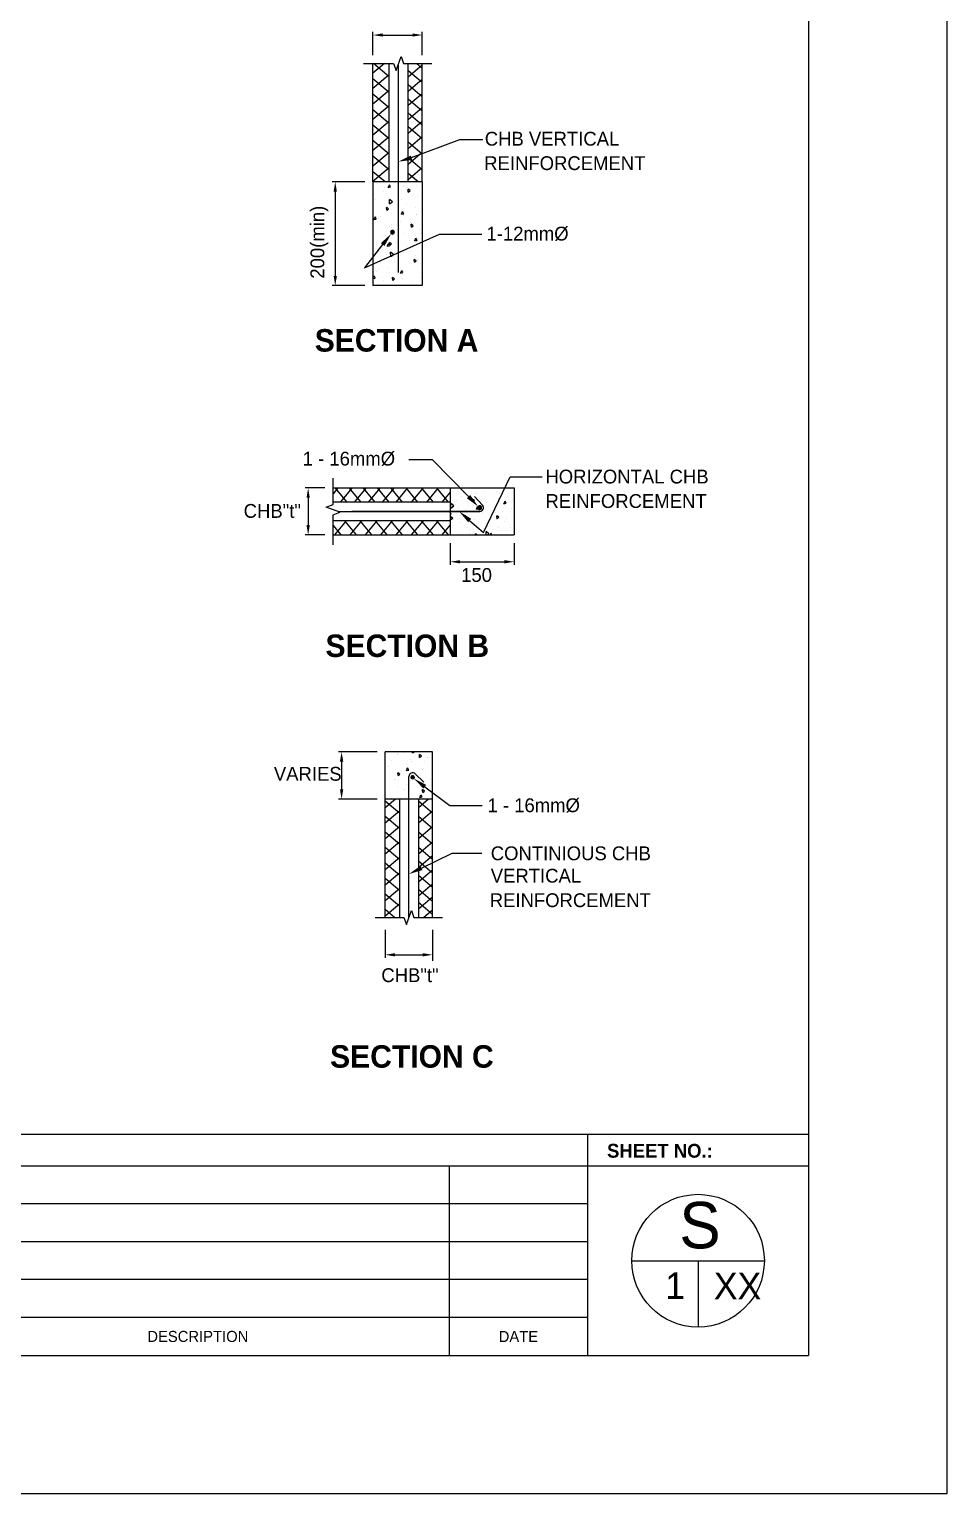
# Paper-space layout 'S1' of a CAD drawing. Header units: millimetres. Extents: x -179 to 583, y -1690 to -1182.
# Drawn here: x 417.4 to 583.4, y -1690.4 to -1425.6 of the extents above; entities that cross this region are included whole.
import ezdxf

# ---------------------------------------------------------------- set-up
doc = ezdxf.new("R2010")
doc.units = ezdxf.units.MM
for name, color, linetype in [('G-ANNO-DIM', 106, 'Continuous'), ('TB-BORDER THIN', 82, 'Continuous'), ('TB-BORDER THK', 152, 'Continuous'), ('TB-TEXT', 240, 'Continuous')]:
    doc.layers.add(name, color=color, linetype=linetype)
doc.layers.add('G-PAPER', color=176, linetype='Continuous', plot=False)
doc.styles.add('Century', font='GOTHIC.TTF')
doc.styles.add('Century Bold', font='GOTHICB.TTF')

# ---------------------------------------------------------------- blocks, each defined once
blk = doc.blocks.new('Tblock_20X30_Structl')
at = {"layer": 'G-PAPER', "ltscale": 100}
blk.add_lwpolyline([(0, 508), (762, 508), (762, 0), (0, 0)], close=True, dxfattribs=at)
at = {"layer": 'TB-BORDER THIN'}
for p, q in [((566, 59.29), (697, 59.29)), ((672, 59.29), (672, 25)), ((697, 59.29), (737, 59.29)), ((697, 52.43), (566, 52.43)), ((697, 45.57), (566, 45.57)), ((705, 42.14), (729, 42.14)), ((717, 42.14), (717, 30.14)), ((697, 38.71), (566, 38.71)), ((697, 31.86), (566, 31.86))]:
    blk.add_line(p, q, dxfattribs=at)
at = {"layer": 'TB-BORDER THIN', "color": 6}
blk.add_circle((717, 42.14), 12, dxfattribs=at)
at = {"layer": 'TB-BORDER THK'}
for p, q in [((737, 483), (737, 25)), ((45, 65), (737, 65)), ((697, 65), (697, 25)), ((45, 25), (737, 25))]:
    blk.add_line(p, q, dxfattribs=at)
at = {"layer": 'TB-TEXT'}
for s, insert, char_height, width, attachment_point, style in [('SHEET NO.:', (700.54, 62), 2.5, 33.4675, 4, 'Century Bold'), ('DESCRIPTION', (626.5, 28.43), 2, 91, 5, 'Century'), ('DATE', (684.5, 28.43), 2, 25, 5, 'Century')]:
    blk.add_mtext(s, dxfattribs=dict(at, insert=insert, char_height=char_height, width=width, attachment_point=attachment_point, style=style))
at = {"layer": 'TB-TEXT', "ltscale": 0.2, "attachment_point": 1, "style": 'Century'}
for s, insert, char_height in [('S', (713.61, 52.77), 8.4), ('XX', (719.87, 39.97), 4.8)]:
    blk.add_mtext_dynamic_manual_height_columns(s, width=3.3853, gutter_width=5, heights=[0], dxfattribs=dict(at, insert=insert, char_height=char_height))

psp = doc.layouts.new('S1')

# ---------------------------------------------------------------- hatches: boundary and pattern name
at = {"layer": 'G-ANNO-DIM', "ltscale": 0.2}
for points in [[(483.13, -1462.65, 1), (483.13, -1461.97, 1)], [(498.92, -1512.47, 1), (498.92, -1511.79, 1)], [(487.13, -1560.8, 1), (486.44, -1560.8, 1)]]:
    psp.add_hatch(color=5, dxfattribs=at).paths.add_polyline_path(points)

# ---------------------------------------------------------------- linework, layer by layer
at = {"color": 8, "linetype": 'Continuous'}
for points in [[(477.88, -1431.8), (483.34, -1431.8), (483.8, -1433.05), (484.7, -1430.55), (485.16, -1431.8), (490.26, -1431.8)], [(472.39, -1518.85), (472.39, -1513.39), (473.64, -1512.94), (471.14, -1512.03), (472.39, -1511.57), (472.39, -1506.77)], [(480.02, -1586.25), (485.19, -1586.25), (485.65, -1587.5), (486.56, -1585), (487.01, -1586.25), (492.18, -1586.25)]]:
    psp.add_lwpolyline(points, dxfattribs=at)
at = {"layer": 'G-ANNO-DIM', "ltscale": 0.2}
for p, q in [((479.61, -1430.3), (479.61, -1426.08)), ((481.38, -1426.65), (486.76, -1426.65)), ((488.53, -1430.3), (488.53, -1426.08)), ((478.11, -1453.21), (472.22, -1453.21)), ((482.35, -1454.2), (482.57, -1453.71)), ((482.77, -1454.12), (482.57, -1453.71)), ((485.33, -1453.77), (485.33, -1453.77)), ((487.53, -1453.89), (487.53, -1453.89)), ((488.44, -1453.75), (488.44, -1453.75)), ((472.78, -1454.98), (472.78, -1470.2)), ((480.01, -1456.45), (480.01, -1456.45)), ((481.52, -1454.89), (481.52, -1454.89)), ((481.65, -1454.31), (481.65, -1454.31)), ((482.35, -1454.2), (482.77, -1454.12)), ((482.42, -1456.01), (482.42, -1456.01)), ((482.62, -1457.17), (482.61, -1456.38)), ((483.14, -1456.8), (482.61, -1456.38)), ((484.75, -1456.44), (484.75, -1456.44)), ((485.05, -1454.02), (485.05, -1454.02)), ((485.8, -1454.27), (485.8, -1454.27)), ((485.99, -1455.07), (485.95, -1454.54)), ((486.32, -1454.79), (485.95, -1454.54)), ((485.99, -1455.07), (486.32, -1454.79)), ((486.79, -1455.89), (486.79, -1455.89)), ((486.94, -1455.49), (486.94, -1455.49)), ((487.62, -1455.78), (487.62, -1455.78)), ((481.96, -1459), (481.96, -1459)), ((482.09, -1458.34), (482.05, -1457.81)), ((482.42, -1458.07), (482.05, -1457.81)), ((482.09, -1458.34), (482.42, -1458.07)), ((482.31, -1457.6), (482.31, -1457.6)), ((482.62, -1457.17), (483.14, -1456.8)), ((483.02, -1456.82), (483.02, -1456.82)), ((483.13, -1456.61), (483.13, -1456.61)), ((484.73, -1458.34), (484.73, -1458.34)), ((484.76, -1459.04), (484.98, -1458.56)), ((484.76, -1459.04), (485.18, -1458.96)), ((485.18, -1458.96), (484.98, -1458.56)), ((485.2, -1459.2), (485.2, -1459.2)), ((485.71, -1457.31), (485.71, -1457.31)), ((487.35, -1457.8), (487.35, -1457.8)), ((487.45, -1459.18), (487.45, -1459.18)), ((487.5, -1459.1), (487.5, -1459.1)), ((479.77, -1460.01), (479.98, -1459.53)), ((479.77, -1460.01), (480.18, -1459.93)), ((480.18, -1459.93), (479.98, -1459.53)), ((480.01, -1459.43), (480.01, -1459.43)), ((480.24, -1459.38), (480.24, -1459.38)), ((480.66, -1459.74), (480.66, -1459.74)), ((480.91, -1459.53), (480.91, -1459.53)), ((482.52, -1461.26), (482.52, -1461.26)), ((482.96, -1460.88), (482.96, -1460.88)), ((484.57, -1460.36), (484.57, -1460.36)), ((486.33, -1460.06), (486.33, -1460.06)), ((486.36, -1460.6), (486.36, -1460.6)), ((486.55, -1461.41), (486.5, -1460.88)), ((486.87, -1461.13), (486.5, -1460.88)), ((486.55, -1461.41), (486.87, -1461.13)), ((487.94, -1461.79), (487.94, -1461.79)), ((480.23, -1464.44), (480.23, -1464.44)), ((480.29, -1464.23), (480.29, -1464.23)), ((481.32, -1463.03), (481.32, -1463.03)), ((481.79, -1462.92), (481.79, -1462.92)), ((482.18, -1464.85), (482.39, -1464.37)), ((482.59, -1464.77), (482.39, -1464.37)), ((482.65, -1464.68), (482.6, -1464.15)), ((482.97, -1464.41), (482.6, -1464.15)), ((482.65, -1464.68), (482.97, -1464.41)), ((482.79, -1462.62), (482.79, -1462.62)), ((483.62, -1464.17), (483.62, -1464.17)), ((484.12, -1462.98), (484.12, -1462.98)), ((485.08, -1462.51), (485.08, -1462.51)), ((486.15, -1463.89), (486.15, -1463.89)), ((487.02, -1463.89), (487.02, -1463.89)), ((487.17, -1463.88), (487.39, -1463.4)), ((487.17, -1463.88), (487.59, -1463.8)), ((487.59, -1463.8), (487.39, -1463.4)), ((487.87, -1463.51), (487.87, -1463.51)), ((488.11, -1462.47), (488.11, -1462.47)), ((480.37, -1466.03), (480.37, -1466.03)), ((481.9, -1465.96), (481.9, -1465.96)), ((481.98, -1466.31), (481.98, -1466.31)), ((482.18, -1464.85), (482.59, -1464.77)), ((482.67, -1465.93), (482.67, -1465.93)), ((482.82, -1466.72), (482.8, -1465.92)), ((483.33, -1466.34), (482.8, -1465.92)), ((482.82, -1466.72), (483.33, -1466.34)), ((483.37, -1466.45), (483.37, -1466.45)), ((485.09, -1466.06), (485.09, -1466.06)), ((485.72, -1464.71), (485.72, -1464.71)), ((486.33, -1465.77), (486.33, -1465.77)), ((487.33, -1466.43), (487.33, -1466.43)), ((487.68, -1467.17), (487.68, -1467.17)), ((479.69, -1468.8), (479.69, -1468.8)), ((480.25, -1469.35), (480.25, -1469.35)), ((480.59, -1469), (480.59, -1469)), ((480.89, -1467.73), (480.89, -1467.73)), ((482.31, -1468.62), (482.31, -1468.62)), ((482.63, -1469.6), (482.63, -1469.6)), ((483.5, -1467.68), (483.5, -1467.68)), ((483.91, -1469.19), (483.91, -1469.19)), ((484.28, -1467.46), (484.28, -1467.46)), ((484.58, -1469.7), (484.8, -1469.21)), ((484.58, -1469.7), (485, -1469.62)), ((485, -1469.62), (484.8, -1469.21)), ((485.1, -1469.41), (485.1, -1469.41)), ((487.1, -1467.75), (487.06, -1467.22)), ((487.43, -1467.47), (487.06, -1467.22)), ((487.1, -1467.75), (487.43, -1467.47)), ((487.7, -1467.42), (487.7, -1467.42)), ((478.11, -1471.97), (472.22, -1471.97)), ((479.61, -1470.62), (479.8, -1470.18)), ((479.61, -1470.66), (480, -1470.59)), ((480, -1470.59), (479.8, -1470.18)), ((481.3, -1470.53), (481.3, -1470.53)), ((481.55, -1471.02), (481.55, -1471.02)), ((483.2, -1471.02), (483.16, -1470.49)), ((483.53, -1470.75), (483.16, -1470.49)), ((483.2, -1471.02), (483.53, -1470.75)), ((484.91, -1469.98), (484.91, -1469.98)), ((484.93, -1470.75), (484.93, -1470.75)), ((486.71, -1471.13), (486.71, -1471.13)), ((488.33, -1470.46), (488.33, -1470.46)), ((470.89, -1508.56), (467.32, -1508.56)), ((495.95, -1509.41), (495.95, -1509.41)), ((497.94, -1509.53), (497.94, -1509.53)), ((498.24, -1509.31), (498.24, -1509.31)), ((498.57, -1509.51), (498.57, -1509.51)), ((499.66, -1509.15), (499.66, -1509.15)), ((501.9, -1509.15), (501.9, -1509.15)), ((467.88, -1510.33), (467.88, -1515.28)), ((493.72, -1512.19), (493.7, -1511.39)), ((494.23, -1511.81), (493.7, -1511.39)), ((493.72, -1512.19), (494.23, -1511.81)), ((494.6, -1511.59), (494.6, -1511.59)), ((494.74, -1510.76), (494.74, -1510.76)), ((495.15, -1512.08), (495.15, -1512.08)), ((495.68, -1510.17), (495.68, -1510.17)), ((496.88, -1511.7), (496.88, -1511.7)), ((497.63, -1511.04), (497.58, -1510.51)), ((497.95, -1510.77), (497.58, -1510.51)), ((497.63, -1511.04), (497.95, -1510.77)), ((497.98, -1511.32), (497.98, -1511.32)), ((498.32, -1512.38), (498.53, -1511.9)), ((498.59, -1512.02), (498.53, -1511.9)), ((500.17, -1511.24), (500.17, -1511.24)), ((501.38, -1511.03), (501.38, -1511.03)), ((502.27, -1510.51), (502.27, -1510.51)), ((502.47, -1509.61), (502.47, -1509.61)), ((503.31, -1511.41), (503.53, -1510.93)), ((503.31, -1511.41), (503.73, -1511.33)), ((503.73, -1511.33), (503.53, -1510.93)), ((503.99, -1510.05), (503.99, -1510.05)), ((504.77, -1510.76), (504.77, -1510.76)), ((493.74, -1513.28), (493.6, -1513.01)), ((493.6, -1513.3), (493.74, -1513.28)), ((493.73, -1514.31), (493.68, -1513.79)), ((494.05, -1514.04), (493.68, -1513.79)), ((493.73, -1514.31), (494.05, -1514.04)), ((494.1, -1514.26), (494.1, -1514.26)), ((495.83, -1512.72), (495.83, -1512.72)), ((496.34, -1513.46), (496.34, -1513.46)), ((496.35, -1512.49), (496.35, -1512.49)), ((497.95, -1514.21), (497.95, -1514.21)), ((498.32, -1512.38), (498.64, -1512.32)), ((498.64, -1514.6), (498.64, -1514.6)), ((499.48, -1513.06), (499.48, -1513.06)), ((501.78, -1512.96), (501.78, -1512.96)), ((502.08, -1514.11), (502.04, -1513.58)), ((502.41, -1513.84), (502.04, -1513.58)), ((502.04, -1514.32), (502.04, -1514.32)), ((502.08, -1514.11), (502.41, -1513.84)), ((503.13, -1512.9), (503.13, -1512.9)), ((503.38, -1514.69), (503.38, -1514.69)), ((503.85, -1514.04), (503.85, -1514.04)), ((504.68, -1512.34), (504.68, -1512.34)), ((470.89, -1517.05), (467.32, -1517.05)), ((494.14, -1515.33), (494.14, -1515.33)), ((495.25, -1514.88), (495.25, -1514.88)), ((496.7, -1515.62), (496.7, -1515.62)), ((497, -1516.75), (497, -1516.75)), ((497.07, -1515.98), (497.07, -1515.98)), ((498.15, -1517.05), (498.14, -1516.85)), ((498.42, -1517.05), (498.14, -1516.85)), ((499.56, -1515.94), (499.56, -1515.94)), ((500.08, -1517.05), (500.06, -1516.43)), ((500.59, -1516.85), (500.06, -1516.43)), ((500.32, -1517.05), (500.59, -1516.85)), ((500.8, -1517.05), (500.94, -1516.74)), ((501.09, -1517.05), (500.94, -1516.74)), ((501.06, -1516.59), (501.06, -1516.59)), ((502.27, -1515.75), (502.27, -1515.75)), ((502.79, -1516.21), (502.79, -1516.21)), ((503.78, -1516.19), (503.78, -1516.19)), ((504.56, -1515.65), (504.56, -1515.65)), ((504.98, -1516.42), (504.98, -1516.42)), ((493.6, -1518.55), (493.6, -1522.47)), ((505.16, -1518.55), (505.16, -1522.47)), ((495.37, -1521.9), (503.39, -1521.9)), ((480.34, -1556.27), (473.36, -1556.27)), ((484.05, -1556.75), (484.05, -1556.75)), ((484.06, -1556.51), (484.06, -1556.51)), ((485.19, -1556.39), (485.19, -1556.39)), ((486.77, -1556.48), (486.77, -1556.27)), ((486.77, -1556.48), (487.06, -1556.27)), ((488.04, -1557.3), (488, -1556.77)), ((488.37, -1557.03), (488, -1556.77)), ((488.04, -1557.3), (488.37, -1557.03)), ((473.93, -1558.04), (473.93, -1563.07)), ((481.84, -1559.59), (481.84, -1559.59)), ((482.41, -1558.95), (482.41, -1558.95)), ((482.97, -1557.92), (482.97, -1557.92)), ((484.72, -1559.79), (484.72, -1559.79)), ((485.65, -1558.47), (485.65, -1558.47)), ((485.66, -1559.67), (485.87, -1559.19)), ((485.66, -1559.67), (486.07, -1559.59)), ((486.07, -1559.59), (485.87, -1559.19)), ((486.36, -1557.65), (486.36, -1557.65)), ((486.56, -1558.09), (486.56, -1558.09)), ((488.5, -1559.54), (488.5, -1559.54)), ((488.86, -1557.99), (488.86, -1557.99)), ((489.47, -1557.23), (489.47, -1557.23)), ((489.55, -1557.37), (489.55, -1557.37)), ((489.76, -1557.37), (489.76, -1557.37)), ((483.44, -1561.32), (483.44, -1561.32)), ((483.63, -1561.21), (483.63, -1561.21)), ((483.99, -1562.48), (483.99, -1562.48)), ((484.14, -1560.57), (484.1, -1560.05)), ((484.47, -1560.3), (484.1, -1560.05)), ((484.14, -1560.57), (484.47, -1560.3)), ((484.14, -1561.51), (484.14, -1561.51)), ((485.71, -1562.1), (485.71, -1562.1)), ((486.44, -1561.41), (486.44, -1561.41)), ((486.77, -1559.92), (486.77, -1559.92)), ((487.02, -1560.94), (487.02, -1560.94)), ((487.25, -1560.2), (487.25, -1560.2)), ((488.86, -1561.92), (488.86, -1561.92)), ((490.1, -1561.25), (490.1, -1561.25)), ((480.34, -1564.83), (473.36, -1564.83)), ((482.93, -1564.65), (482.93, -1564.65)), ((484.02, -1564.82), (484.02, -1564.82)), ((484.29, -1564.5), (484.29, -1564.5)), ((485.05, -1563.04), (485.05, -1563.04)), ((485.37, -1563.08), (485.37, -1563.08)), ((486.65, -1564.77), (486.65, -1564.77)), ((487.67, -1564.23), (487.67, -1564.23)), ((487.68, -1564.66), (487.68, -1564.66)), ((488.06, -1564.51), (488.28, -1564.03)), ((488.06, -1564.51), (488.48, -1564.43)), ((488.48, -1564.43), (488.28, -1564.03)), ((488.32, -1563.46), (488.32, -1563.46)), ((488.6, -1563.64), (488.55, -1563.11)), ((488.92, -1563.37), (488.55, -1563.11)), ((488.6, -1563.64), (488.92, -1563.37)), ((481.82, -1588.45), (481.82, -1593.55)), ((490.39, -1588.45), (490.39, -1594.1)), ((483.59, -1592.98), (488.62, -1592.98))]:
    psp.add_line(p, q, dxfattribs=at)
at = {"layer": 'G-ANNO-DIM'}
for p, q in [((479.61, -1453.21), (479.61, -1431.8)), ((481.67, -1431.8), (479.61, -1433.54)), ((482.54, -1434.21), (479.68, -1431.8)), ((488.53, -1432.12), (485.96, -1434.29)), ((488.53, -1432.7), (487.47, -1431.8)), ((482.54, -1433.87), (479.61, -1436.34)), ((482.54, -1437.01), (479.61, -1434.54)), ((484.25, -1469.6), (484.25, -1435.22)), ((488.53, -1435.26), (485.96, -1433.1)), ((488.53, -1434.69), (485.96, -1436.86)), ((482.54, -1436.67), (479.61, -1439.14)), ((482.54, -1439.81), (479.61, -1437.34)), ((488.53, -1437.83), (485.96, -1435.66)), ((488.53, -1437.26), (485.96, -1439.42)), ((482.54, -1439.47), (479.61, -1441.94)), ((482.54, -1442.62), (479.61, -1440.15)), ((488.53, -1440.4), (485.96, -1438.23)), ((488.53, -1439.82), (485.96, -1441.99)), ((482.54, -1442.27), (479.61, -1444.74)), ((482.54, -1445.42), (479.61, -1442.95)), ((488.53, -1442.97), (485.96, -1440.8)), ((488.53, -1442.27), (485.96, -1444.44)), ((488.53, -1445.42), (485.96, -1443.25)), ((482.54, -1445.08), (479.61, -1447.55)), ((482.54, -1448.22), (479.61, -1445.75)), ((488.53, -1445.08), (485.96, -1447.25)), ((482.54, -1447.88), (479.61, -1450.35)), ((482.54, -1451.02), (479.61, -1448.55)), ((488.53, -1448.22), (485.96, -1446.05)), ((488.53, -1447.88), (485.96, -1450.05)), ((482.54, -1450.68), (479.61, -1453.15)), ((488.53, -1451.02), (485.96, -1448.86)), ((488.53, -1450.68), (485.96, -1452.85)), ((481.81, -1453.21), (479.61, -1451.36)), ((487.8, -1453.21), (485.96, -1451.66)), ((473.28, -1508.56), (472.39, -1509.62)), ((472.71, -1508.56), (474.85, -1511.11)), ((475.82, -1508.56), (473.67, -1511.11)), ((475.25, -1508.56), (477.4, -1511.11)), ((478.37, -1508.56), (476.22, -1511.11)), ((477.79, -1508.56), (479.94, -1511.11)), ((480.91, -1508.56), (478.76, -1511.11)), ((480.34, -1508.56), (482.49, -1511.11)), ((483.45, -1508.56), (481.3, -1511.11)), ((482.77, -1508.56), (484.91, -1511.11)), ((485.88, -1508.56), (483.73, -1511.11)), ((485.54, -1508.56), (487.69, -1511.11)), ((488.66, -1508.56), (486.51, -1511.11)), ((488.32, -1508.56), (490.47, -1511.11)), ((491.43, -1508.56), (489.28, -1511.11)), ((491.09, -1508.56), (493.24, -1511.11)), ((493.6, -1509.29), (492.06, -1511.11)), ((474.78, -1514.5), (472.63, -1517.05)), ((474.44, -1514.5), (476.59, -1517.05)), ((477.55, -1514.5), (475.4, -1517.05)), ((498.96, -1512.81), (475.78, -1512.81)), ((477.21, -1514.5), (479.36, -1517.05)), ((480.33, -1514.5), (478.18, -1517.05)), ((479.99, -1514.5), (482.14, -1517.05)), ((483.11, -1514.5), (480.96, -1517.05)), ((482.77, -1514.5), (484.91, -1517.05)), ((485.88, -1514.5), (483.73, -1517.05)), ((485.54, -1514.5), (487.69, -1517.05)), ((488.66, -1514.5), (486.51, -1517.05)), ((488.32, -1514.5), (490.47, -1517.05)), ((491.43, -1514.5), (489.28, -1517.05)), ((491.09, -1514.5), (493.24, -1517.05)), ((472.39, -1515.37), (473.81, -1517.05)), ((493.6, -1515.23), (492.06, -1517.05)), ((483.66, -1564.83), (481.82, -1566.39)), ((489.66, -1564.83), (487.82, -1566.39)), ((484.39, -1567.37), (481.82, -1565.2)), ((484.39, -1567.02), (481.82, -1569.19)), ((490.39, -1567.37), (487.82, -1565.2)), ((490.39, -1567.02), (487.82, -1569.19)), ((484.39, -1570.17), (481.82, -1568)), ((484.39, -1569.83), (481.82, -1571.99)), ((490.39, -1570.17), (487.82, -1568)), ((490.39, -1569.83), (487.82, -1571.99)), ((484.39, -1572.97), (481.82, -1570.8)), ((484.39, -1572.63), (481.82, -1574.8)), ((490.39, -1572.97), (487.82, -1570.8)), ((490.39, -1572.63), (487.82, -1574.8)), ((484.39, -1575.77), (481.82, -1573.6)), ((484.39, -1575.43), (481.82, -1577.6)), ((490.39, -1575.77), (487.82, -1573.6)), ((490.39, -1575.08), (487.82, -1577.25)), ((484.39, -1578.58), (481.82, -1576.41)), ((484.39, -1578.23), (481.82, -1580.4)), ((490.39, -1578.22), (487.82, -1576.05)), ((490.39, -1577.65), (487.82, -1579.82)), ((484.39, -1581.38), (481.82, -1579.21)), ((484.39, -1581.03), (481.82, -1583.2)), ((490.39, -1580.79), (487.82, -1578.62)), ((490.39, -1580.21), (487.82, -1582.38)), ((484.39, -1584.18), (481.82, -1582.01)), ((490.39, -1583.36), (487.82, -1581.19)), ((490.39, -1582.57), (487.82, -1584.74)), ((490.39, -1585.71), (487.82, -1583.54)), ((484.39, -1583.84), (481.82, -1586.01)), ((483.52, -1586.25), (481.82, -1584.81)), ((490.39, -1584.92), (488.81, -1586.25))]:
    psp.add_line(p, q, dxfattribs=at)
at = {"layer": 'G-ANNO-DIM', "color": 7}
for p, q in [((482.54, -1453.21), (482.54, -1431.8)), ((485.96, -1453.21), (485.96, -1431.8)), ((488.53, -1453.21), (488.53, -1431.8)), ((479.61, -1453.21), (479.61, -1471.97)), ((488.53, -1453.21), (479.61, -1453.21)), ((488.53, -1453.21), (488.53, -1471.97)), ((488.53, -1471.97), (479.61, -1471.97)), ((472.39, -1508.56), (505.16, -1508.56)), ((493.6, -1508.56), (493.6, -1517.05)), ((505.16, -1508.56), (505.16, -1517.05)), ((493.6, -1511.11), (472.39, -1511.11)), ((493.6, -1514.5), (472.39, -1514.5)), ((472.39, -1517.05), (505.16, -1517.05)), ((481.82, -1586.25), (481.82, -1556.27)), ((490.39, -1556.27), (481.82, -1556.27)), ((490.39, -1586.25), (490.39, -1556.27)), ((490.39, -1564.83), (481.82, -1564.83)), ((484.39, -1564.83), (484.39, -1586.25)), ((487.82, -1564.83), (487.82, -1586.25))]:
    psp.add_line(p, q, dxfattribs=at)
at = {"layer": 'G-ANNO-DIM', "color": 5, "ltscale": 0.2}
for p, q in [((484.25, -1469.6), (484.25, -1432.1)), ((499.42, -1511.68), (497.95, -1510.12)), ((473.29, -1512.81), (498.96, -1512.81)), ((486.1, -1586.25), (486.1, -1560.75)), ((488.82, -1561.78), (487.27, -1560.26))]:
    psp.add_line(p, q, dxfattribs=at)
at = {"layer": 'G-ANNO-DIM', "ltscale": 0.2}
for points in [[(486.59, -1448.82), (495.31, -1445.55), (499.48, -1445.55)], [(481.36, -1464.54), (478.06, -1468.73), (491.64, -1462.66), (499.28, -1462.66)], [(496.9, -1510.13), (490.39, -1503.48), (486.12, -1503.48)], [(497.1, -1514.45), (499.6, -1516.62), (504.41, -1506.56), (510.25, -1506.56)], [(488.98, -1562.59), (493.5, -1566.01), (499.39, -1566.01)], [(488.36, -1577.3), (493.93, -1574.62), (499.29, -1574.62)]]:
    psp.add_lwpolyline(points, dxfattribs=at)
at = {"layer": 'G-ANNO-DIM', "color": 5}
for start, end in [(0, 180), (180, 0)]:
    psp.add_arc((483.13, -1462.31), 0.343, start, end, dxfattribs=at)
at = {"layer": 'G-ANNO-DIM', "color": 5, "ltscale": 0.2}
for centre, radius, start, end in [((483.13, -1462.31), 0.339, 90, 270), ((483.13, -1462.31), 0.339, 270, 90), ((498.92, -1512.13), 0.339, 90, 270), ((498.92, -1512.13), 0.339, 270, 90), ((498.92, -1512.13), 0.68, 274.1606, 41.503), ((486.79, -1560.76), 0.692, 46.5317, 179.5499), ((486.79, -1560.8), 0.343, 180, 0)]:
    psp.add_arc(centre, radius, start, end, dxfattribs=at)
at = {"layer": 'G-ANNO-DIM', "ltscale": 0.2}
for points in [[(481.38, -1426.35), (481.38, -1426.94), (479.61, -1426.65)], [(486.76, -1426.35), (486.76, -1426.94), (488.53, -1426.65)], [(486.71, -1449.22), (484.2, -1449.55), (486.47, -1448.43)], [(472.49, -1454.98), (473.08, -1454.98), (472.78, -1453.21)], [(481.04, -1464.28), (482.91, -1462.58), (481.69, -1464.8)], [(472.49, -1470.2), (473.08, -1470.2), (472.78, -1471.97)], [(467.59, -1510.33), (468.18, -1510.33), (467.88, -1508.56)], [(497.2, -1509.84), (498.65, -1511.92), (496.6, -1510.43)], [(496.83, -1514.76), (495.22, -1512.81), (497.38, -1514.13)], [(467.59, -1515.28), (468.18, -1515.28), (467.88, -1517.05)], [(495.37, -1521.61), (495.37, -1522.2), (493.6, -1521.9)], [(503.39, -1521.61), (503.39, -1522.2), (505.16, -1521.9)], [(473.64, -1558.04), (474.23, -1558.04), (473.93, -1556.27)], [(488.73, -1562.92), (486.98, -1561.08), (489.23, -1562.26)], [(473.64, -1563.07), (474.23, -1563.07), (473.93, -1564.83)], [(488.54, -1577.67), (486.1, -1578.38), (488.18, -1576.92)], [(483.59, -1592.69), (483.59, -1593.28), (481.82, -1592.98)], [(488.62, -1592.69), (488.62, -1593.28), (490.39, -1592.98)]]:
    psp.add_solid(points, dxfattribs=at)

# ---------------------------------------------------------------- block references
psp.add_blockref('Tblock_20X30_Structl', (-178.58, -1690.44))

# ---------------------------------------------------------------- texts
at = {"char_height": 4.0661, "attachment_point": 1, "style": 'Century'}
for s, insert, width in [('{\\fCentury Gothic|b1|i0|c0|p34; SECTION A}', (467.56, -1479.83), 30.7305), ('{\\fCentury Gothic|b1|i0|c0|p34; SECTION B}', (469.51, -1535.06), 29.7888), ('{\\fCentury Gothic|b1|i0|c0|p34; SECTION C}', (470.34, -1609.33), 31.1472)]:
    psp.add_mtext(s, dxfattribs=dict(at, insert=insert, width=width))
at = {"layer": 'G-ANNO-DIM', "ltscale": 0.2, "style": 'Century'}
for s, p in [('CHB VERTICAL', (499.84, -1446.65)), ('REINFORCEMENT', (499.74, -1451.07)), ('1-12mm%%C', (500.14, -1463.81)), ('1 - 16mm%%C', (466.89, -1504.5)), ('HORIZONTAL CHB', (510.81, -1507.75)), ('CHB"t"', (456.21, -1513.96)), ('REINFORCEMENT', (510.82, -1512.17)), ('150', (495.56, -1525.54)), ('VARIES', (461.68, -1561.5)), ('1 - 16mm%%C', (500.33, -1567.19)), ('CONTINIOUS CHB ', (500.92, -1575.88)), ('VERTICAL', (500.92, -1579.93)), ('REINFORCEMENT', (500.74, -1584.36)), ('CHB"t"', (481.12, -1597.92))]:
    psp.add_text(s, height=2.5, dxfattribs=at).set_placement(p)
at = {"layer": 'G-ANNO-DIM', "style": 'Century'}
psp.add_text('200(min)', height=2.5, rotation=90, dxfattribs=at).set_placement((470.8, -1470.71))
at = {"layer": 'TB-TEXT', "ltscale": 0.2, "insert": (532.49, -1650.41), "char_height": 4.8, "attachment_point": 1, "style": 'Century'}
psp.add_mtext_dynamic_manual_height_columns('1', width=3.3853, gutter_width=5, heights=[0], dxfattribs=at)

doc.saveas('drawing.dxf')
